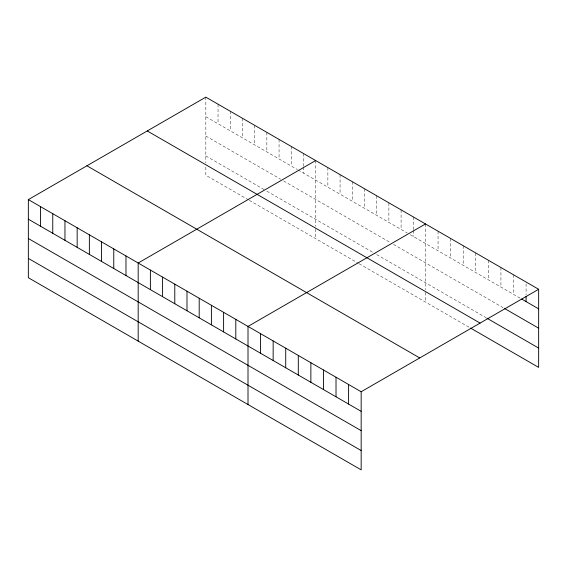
<?xml version="1.0" encoding="UTF-8"?>
<svg xmlns="http://www.w3.org/2000/svg" width="567" height="567" viewBox="0 0 567 567"><rect width="100%" height="100%" fill="white"/><g stroke="black" fill="none" stroke-linecap="round" stroke-linejoin="round"><path stroke-width="0.43" stroke-dasharray="2.83 2.13" d="M205.835 116.71L297.363 169.554M298.122 169.994L407.191 232.959M410.239 234.724L520.159 298.185M205.835 136.03L280.58 179.179M283.635 180.944L390.408 242.591M393.463 244.349L503.149 307.683M205.835 155.932L265.328 190.278M266.851 191.157L375.156 253.683M376.679 254.569L486.139 317.761M248.544 199.903L205.835 175.246L205.835 165.585M249.31 200.342L358.379 263.315M359.138 263.754L469.866 327.683M526.077 283.727L526.077 294.79M513.504 274.768L513.504 294.344M500.93 267.504L500.93 287.086M488.357 260.246L488.357 279.822M475.784 252.988L475.784 272.564M463.211 245.731L463.211 265.306M450.637 238.473L450.637 258.049M438.064 231.208L438.064 250.791M425.491 223.951L425.491 289.772M425.491 292.409L425.491 302.062M413.293 216.906L413.293 229.678M413.293 230.528L413.293 236.482M401.089 209.861L401.089 229.437M388.884 202.816L388.884 222.392M376.679 195.771L376.679 215.347M364.475 188.726L364.475 208.302M352.277 181.681L352.277 201.257M340.072 174.636L340.072 194.212M327.868 167.591L327.868 187.167M315.663 160.546L315.663 226.361M315.663 228.997L315.663 238.657M303.458 153.501L303.458 166.266M303.458 167.116L303.458 173.077M291.261 146.456L291.261 166.032M279.056 139.404L279.056 158.987M266.851 132.359L266.851 151.942M254.647 125.314L254.647 144.897M242.449 118.269L242.449 137.852M230.245 111.224L230.245 130.8M218.04 104.179L218.04 123.755M205.835 97.134L205.835 162.956"/><path stroke-width="0.85" d="M28.35 199.605L361.165 391.754L361.165 469.866L28.35 277.717L28.35 199.605L205.835 97.134L538.65 289.283L538.65 367.395L470.61 328.109M315.663 160.546L138.178 263.017L138.178 341.128M425.491 223.951L248.006 326.422L248.006 404.533M361.165 391.754L538.65 289.283M521.64 299.036L538.65 308.859M504.63 308.533L538.65 328.18M486.876 318.186L538.65 348.081M147.264 130.949L480.079 323.098M86.921 165.791L419.736 357.94M28.35 219.181L361.165 411.33M28.35 238.501L361.165 430.651M28.35 258.403L361.165 450.552M526.077 296.491L526.077 301.601M348.592 384.497L348.592 404.073M336.018 377.239L336.018 396.815M323.445 369.975L323.445 389.557M310.872 362.717L310.872 382.293M298.299 355.459L298.299 375.035M285.725 348.202L285.725 367.777M273.152 340.944L273.152 360.52M260.579 333.68L260.579 353.262M235.801 319.377L235.801 338.953M223.604 312.332L223.604 331.908M211.399 305.287L211.399 324.863M199.194 298.242L199.194 317.818M186.99 291.197L186.99 310.773M174.785 284.152L174.785 303.728M162.587 277.107L162.587 296.683M150.383 270.062L150.383 289.638M125.973 255.972L125.973 275.548M113.769 248.927L113.769 268.503M101.571 241.875L101.571 261.458M89.366 234.83L89.366 254.413M77.162 227.785L77.162 247.368M64.957 220.74L64.957 240.323M52.759 213.695L52.759 233.271M40.555 206.65L40.555 226.226"/></g></svg>
